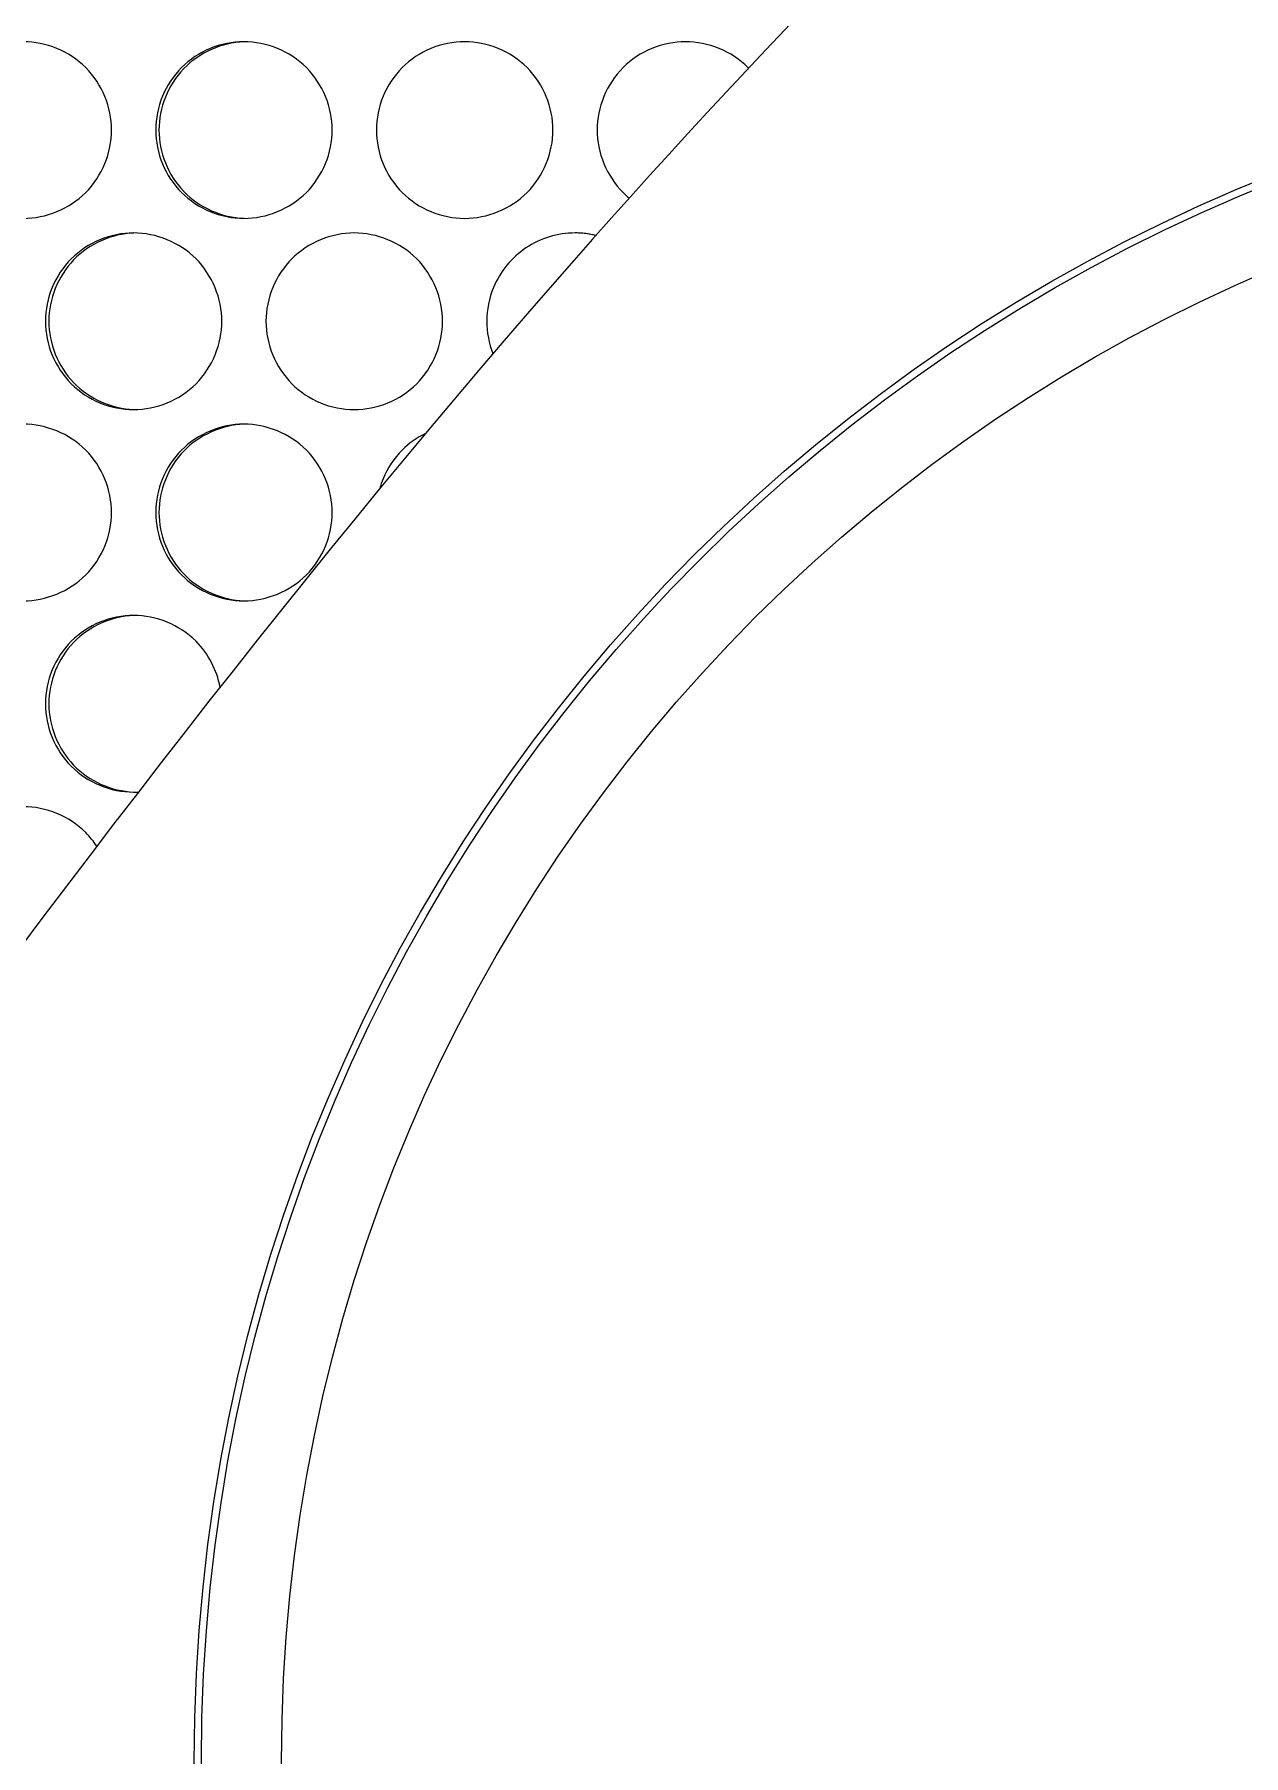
# Model space of a CAD drawing. Header units: millimetres. Extents: x 1177 to 4147, y 93 to 2194.
# Drawn here: x 1749.1 to 1790.2, y 1687.1 to 1745.6 of the extents above; entities that cross this region are included whole.
import ezdxf

# ---------------------------------------------------------------- set-up
doc = ezdxf.new("R2010")
doc.units = ezdxf.units.MM
doc.header["$LTSCALE"] = 0.1
doc.layers.get('0').update_dxf_attribs({"lineweight": 13})
doc.layers.add('标注', color=251, linetype='Continuous', lineweight=9)

msp = doc.modelspace()

# ---------------------------------------------------------------- linework, layer by layer
for radius in [57.964, 57.718, 55]:
    msp.add_circle((1812.49, 1686.895), radius)
for radius, start, end in [(196.75, 204.56225, 43.01001), (177.334, 204.90538, 48.55999), (177.047, 204.9052, 48.6494), (168.077, 204.78787, 51.55568), (165.455, 204.70676, 52.44821), (156.5, 204.24844, 55.64881), (156.25, 204.23139, 55.74165), (155.11, 204.1505, 56.16753), (155, 204.14243, 56.20879)]:
    msp.add_arc((1812.49, 1686.895), radius, start, end)
at = {"layer": '标注'}
msp.add_arc((1767.454, 1735.899), 2.919, 80.3885, 89.94799, dxfattribs=at)
msp.add_spline([(2027.49, 1819.182), (1864.296, 1806.369), (1766.772, 1737.15), (1658.757, 1615.796), (1597.49, 1595.163)], degree=3, dxfattribs=at)
for points, knots in [([(1751.721, 1742.313), (1751.721, 1743.078), (1751.083, 1744.672), (1749.491, 1745.313), (1748.726, 1745.313)], [0, 0, 0, 0, 0.500325, 1, 1, 1, 1]), ([(1756.218, 1745.311), (1755.471, 1745.284), (1753.937, 1744.62), (1753.33, 1743.062), (1753.33, 1742.313)], [0, 0, 0, 0, 0.499443, 1, 1, 1, 1]), ([(1755.069, 1745.081), (1754.71, 1744.932), (1754.038, 1744.492), (1753.599, 1743.82), (1753.45, 1743.46)], [0, 0, 0, 0, 0.500004, 1, 1, 1, 1]), ([(1759.212, 1742.313), (1759.212, 1743.078), (1758.573, 1744.672), (1756.979, 1745.313), (1756.215, 1745.313)], [0, 0, 0, 0, 0.500202, 1, 1, 1, 1]), ([(1762.562, 1745.081), (1762.202, 1744.932), (1761.53, 1744.492), (1761.09, 1743.82), (1760.941, 1743.46)], [0, 0, 0, 0, 0.500065, 1, 1, 1, 1]), ([(1766.707, 1742.313), (1766.707, 1743.078), (1766.067, 1744.673), (1764.473, 1745.313), (1763.708, 1745.313)], [0, 0, 0, 0, 0.500094, 1, 1, 1, 1]), ([(1771.206, 1745.313), (1770.44, 1745.313), (1768.846, 1744.673), (1768.206, 1743.078), (1768.206, 1742.313)], [0, 0, 0, 0, 0.499981, 1, 1, 1, 1]), ([(1773.347, 1744.414), (1773.341, 1744.421), (1772.778, 1744.989), (1771.971, 1745.313), (1771.206, 1745.313)], [0.4938959, 0.4938959, 0.4938959, 0.4938959, 0.5000014, 1, 1, 1, 1]), ([(1748.726, 1739.313), (1749.491, 1739.313), (1751.083, 1739.954), (1751.721, 1741.548), (1751.721, 1742.313)], [0, 0, 0, 0, 0.499675, 1, 1, 1, 1]), ([(1753.33, 1742.313), (1753.33, 1741.564), (1753.937, 1740.006), (1755.471, 1739.342), (1756.218, 1739.315)], [0, 0, 0, 0, 0.500557, 1, 1, 1, 1]), ([(1756.215, 1739.313), (1756.979, 1739.313), (1758.573, 1739.954), (1759.212, 1741.548), (1759.212, 1742.313)], [0, 0, 0, 0, 0.499798, 1, 1, 1, 1]), ([(1763.708, 1739.313), (1764.473, 1739.313), (1766.067, 1739.953), (1766.707, 1741.548), (1766.707, 1742.313)], [0, 0, 0, 0, 0.499906, 1, 1, 1, 1]), ([(1768.206, 1742.313), (1768.206, 1741.548), (1768.565, 1740.654), (1769.223, 1740.06), (1769.297, 1740)], [0, 0, 0, 0, 0.5000186, 0.5604802, 0.5604802, 0.5604802, 0.5604802]), ([(1753.45, 1741.166), (1753.599, 1740.806), (1754.038, 1740.134), (1754.71, 1739.694), (1755.069, 1739.545)], [0, 0, 0, 0, 0.499996, 1, 1, 1, 1]), ([(1760.941, 1741.166), (1761.09, 1740.806), (1761.53, 1740.134), (1762.202, 1739.694), (1762.562, 1739.545)], [0, 0, 0, 0, 0.499935, 1, 1, 1, 1]), ([(1752.474, 1738.816), (1751.728, 1738.787), (1750.198, 1738.121), (1749.593, 1736.566), (1749.593, 1735.818)], [0, 0, 0, 0, 0.499382, 1, 1, 1, 1]), ([(1752.474, 1738.816), (1751.728, 1738.787), (1750.198, 1738.121), (1749.593, 1736.566), (1749.593, 1735.818)], [0, 0, 0, 0, 0.499382, 1, 1, 1, 1]), ([(1751.325, 1738.586), (1750.965, 1738.437), (1750.294, 1737.997), (1749.855, 1737.325), (1749.706, 1736.965)], [0, 0, 0, 0, 0.49997, 1, 1, 1, 1]), ([(1751.325, 1738.586), (1750.965, 1738.437), (1750.294, 1737.997), (1749.855, 1737.325), (1749.706, 1736.965)], [0, 0, 0, 0, 0.49997, 1, 1, 1, 1]), ([(1755.466, 1735.818), (1755.466, 1736.583), (1754.827, 1738.177), (1753.234, 1738.818), (1752.47, 1738.818)], [0, 0, 0, 0, 0.500261, 1, 1, 1, 1]), ([(1755.466, 1735.818), (1755.466, 1736.583), (1754.827, 1738.177), (1753.234, 1738.818), (1752.47, 1738.818)], [0, 0, 0, 0, 0.500261, 1, 1, 1, 1]), ([(1758.815, 1738.586), (1758.455, 1738.437), (1757.783, 1737.997), (1757.344, 1737.325), (1757.195, 1736.965)], [0, 0, 0, 0, 0.500035, 1, 1, 1, 1]), ([(1758.815, 1738.586), (1758.455, 1738.437), (1757.783, 1737.997), (1757.344, 1737.325), (1757.195, 1736.965)], [0, 0, 0, 0, 0.500035, 1, 1, 1, 1]), ([(1762.959, 1735.818), (1762.959, 1736.583), (1762.319, 1738.177), (1760.726, 1738.818), (1759.961, 1738.818)], [0, 0, 0, 0, 0.500146, 1, 1, 1, 1]), ([(1762.959, 1735.818), (1762.959, 1736.583), (1762.319, 1738.177), (1760.726, 1738.818), (1759.961, 1738.818)], [0, 0, 0, 0, 0.500146, 1, 1, 1, 1]), ([(1767.456, 1738.818), (1766.876, 1738.818), (1765.979, 1738.54), (1765.105, 1737.75), (1764.801, 1737.236), (1764.689, 1736.965)], [0, 0, 0, 0, 0.497641, 0.748601, 1, 1, 1, 1]), ([(1767.456, 1738.818), (1766.876, 1738.818), (1765.979, 1738.54), (1765.105, 1737.75), (1764.801, 1737.236), (1764.689, 1736.965)], [0, 0, 0, 0, 0.497641, 0.748601, 1, 1, 1, 1]), ([(1749.593, 1735.818), (1749.593, 1735.07), (1750.198, 1733.515), (1751.728, 1732.849), (1752.474, 1732.82)], [0, 0, 0, 0, 0.500618, 1, 1, 1, 1]), ([(1749.593, 1735.818), (1749.593, 1735.07), (1750.198, 1733.515), (1751.728, 1732.849), (1752.474, 1732.82)], [0, 0, 0, 0, 0.500618, 1, 1, 1, 1]), ([(1752.47, 1732.818), (1753.234, 1732.818), (1754.827, 1733.459), (1755.466, 1735.053), (1755.466, 1735.818)], [0, 0, 0, 0, 0.499739, 1, 1, 1, 1]), ([(1752.47, 1732.818), (1753.234, 1732.818), (1754.827, 1733.459), (1755.466, 1735.053), (1755.466, 1735.818)], [0, 0, 0, 0, 0.499739, 1, 1, 1, 1]), ([(1759.961, 1732.818), (1760.726, 1732.818), (1762.319, 1733.459), (1762.959, 1735.053), (1762.959, 1735.818)], [0, 0, 0, 0, 0.499854, 1, 1, 1, 1]), ([(1759.961, 1732.818), (1760.726, 1732.818), (1762.319, 1733.459), (1762.959, 1735.053), (1762.959, 1735.818)], [0, 0, 0, 0, 0.499854, 1, 1, 1, 1]), ([(1749.706, 1734.671), (1749.855, 1734.311), (1750.294, 1733.639), (1750.965, 1733.199), (1751.325, 1733.05)], [0, 0, 0, 0, 0.50003, 1, 1, 1, 1]), ([(1749.706, 1734.671), (1749.855, 1734.311), (1750.294, 1733.639), (1750.965, 1733.199), (1751.325, 1733.05)], [0, 0, 0, 0, 0.50003, 1, 1, 1, 1]), ([(1757.195, 1734.671), (1757.344, 1734.311), (1757.783, 1733.639), (1758.455, 1733.199), (1758.815, 1733.05)], [0, 0, 0, 0, 0.499965, 1, 1, 1, 1]), ([(1757.195, 1734.671), (1757.344, 1734.311), (1757.783, 1733.639), (1758.455, 1733.199), (1758.815, 1733.05)], [0, 0, 0, 0, 0.499965, 1, 1, 1, 1]), ([(1751.721, 1729.323), (1751.721, 1730.088), (1751.083, 1731.681), (1749.491, 1732.323), (1748.726, 1732.323)], [0, 0, 0, 0, 0.500325, 1, 1, 1, 1]), ([(1756.218, 1732.321), (1755.471, 1732.294), (1753.937, 1731.63), (1753.33, 1730.072), (1753.33, 1729.323)], [0, 0, 0, 0, 0.499443, 1, 1, 1, 1]), ([(1755.069, 1732.091), (1754.71, 1731.942), (1754.038, 1731.502), (1753.599, 1730.83), (1753.45, 1730.47)], [0, 0, 0, 0, 0.500004, 1, 1, 1, 1]), ([(1759.212, 1729.323), (1759.212, 1730.088), (1758.573, 1731.682), (1756.979, 1732.323), (1756.215, 1732.323)], [0, 0, 0, 0, 0.500202, 1, 1, 1, 1]), ([(1762.38, 1732.008), (1762.089, 1731.865), (1761.492, 1731.445), (1761.09, 1730.83), (1760.941, 1730.47)], [0.0855239, 0.0855239, 0.0855239, 0.0855239, 0.500065, 1, 1, 1, 1]), ([(1748.726, 1726.323), (1749.491, 1726.323), (1751.083, 1726.964), (1751.721, 1728.557), (1751.721, 1729.323)], [0, 0, 0, 0, 0.499675, 1, 1, 1, 1]), ([(1753.33, 1729.323), (1753.33, 1728.573), (1753.937, 1727.016), (1755.471, 1726.351), (1756.218, 1726.325)], [0, 0, 0, 0, 0.500557, 1, 1, 1, 1]), ([(1756.215, 1726.323), (1756.979, 1726.323), (1758.573, 1726.964), (1759.212, 1728.557), (1759.212, 1729.323)], [0, 0, 0, 0, 0.499798, 1, 1, 1, 1]), ([(1753.45, 1728.175), (1753.599, 1727.815), (1754.038, 1727.143), (1754.71, 1726.704), (1755.069, 1726.554)], [0, 0, 0, 0, 0.499996, 1, 1, 1, 1]), ([(1752.474, 1725.825), (1751.728, 1725.797), (1750.198, 1725.131), (1749.593, 1723.576), (1749.593, 1722.827)], [0, 0, 0, 0, 0.499382, 1, 1, 1, 1]), ([(1752.474, 1725.825), (1751.728, 1725.797), (1750.198, 1725.131), (1749.593, 1723.576), (1749.593, 1722.827)], [0, 0, 0, 0, 0.499382, 1, 1, 1, 1]), ([(1755.408, 1723.396), (1755.293, 1723.972), (1754.631, 1725.266), (1753.234, 1725.827), (1752.47, 1725.827)], [0.1235538, 0.1235538, 0.1235538, 0.1235538, 0.5002613, 1, 1, 1, 1]), ([(1755.408, 1723.396), (1755.293, 1723.972), (1754.631, 1725.266), (1753.234, 1725.827), (1752.47, 1725.827)], [0.1235538, 0.1235538, 0.1235538, 0.1235538, 0.5002613, 1, 1, 1, 1]), ([(1751.325, 1725.596), (1750.965, 1725.446), (1750.294, 1725.007), (1749.855, 1724.335), (1749.706, 1723.975)], [0, 0, 0, 0, 0.49997, 1, 1, 1, 1]), ([(1751.325, 1725.596), (1750.965, 1725.446), (1750.294, 1725.007), (1749.855, 1724.335), (1749.706, 1723.975)], [0, 0, 0, 0, 0.49997, 1, 1, 1, 1]), ([(1749.593, 1722.827), (1749.593, 1722.079), (1750.198, 1720.524), (1751.728, 1719.858), (1752.474, 1719.83)], [0, 0, 0, 0, 0.500618, 1, 1, 1, 1]), ([(1749.593, 1722.827), (1749.593, 1722.079), (1750.198, 1720.524), (1751.728, 1719.858), (1752.474, 1719.83)], [0, 0, 0, 0, 0.500618, 1, 1, 1, 1]), ([(1749.706, 1721.68), (1749.855, 1721.32), (1750.294, 1720.648), (1750.965, 1720.209), (1751.325, 1720.059)], [0, 0, 0, 0, 0.50003, 1, 1, 1, 1]), ([(1749.706, 1721.68), (1749.855, 1721.32), (1750.294, 1720.648), (1750.965, 1720.209), (1751.325, 1720.059)], [0, 0, 0, 0, 0.50003, 1, 1, 1, 1]), ([(1751.221, 1717.986), (1751.112, 1718.154), (1750.489, 1718.93), (1749.491, 1719.332), (1748.726, 1719.332)], [0.3733221, 0.3733221, 0.3733221, 0.3733221, 0.5003251, 1, 1, 1, 1])]:
    msp.add_open_spline(points, degree=3, knots=knots, dxfattribs=at)
for points in [[(1756.215, 1745.313), (1755.825, 1745.313), (1755.429, 1745.231), (1755.069, 1745.081)], [(1763.708, 1745.313), (1763.318, 1745.313), (1762.922, 1745.231), (1762.562, 1745.081)], [(1753.45, 1743.46), (1753.301, 1743.1), (1753.219, 1742.703), (1753.219, 1742.313)], [(1760.941, 1743.46), (1760.792, 1743.1), (1760.71, 1742.703), (1760.71, 1742.313)], [(1753.219, 1742.313), (1753.219, 1741.923), (1753.301, 1741.526), (1753.45, 1741.166)], [(1760.71, 1742.313), (1760.71, 1741.923), (1760.792, 1741.526), (1760.941, 1741.166)], [(1755.069, 1739.545), (1755.429, 1739.396), (1755.825, 1739.313), (1756.215, 1739.313)], [(1762.562, 1739.545), (1762.922, 1739.396), (1763.318, 1739.313), (1763.708, 1739.313)], [(1752.47, 1738.818), (1752.081, 1738.818), (1751.685, 1738.735), (1751.325, 1738.586)], [(1752.47, 1738.818), (1752.081, 1738.818), (1751.685, 1738.735), (1751.325, 1738.586)], [(1759.961, 1738.818), (1759.571, 1738.818), (1759.175, 1738.735), (1758.815, 1738.586)], [(1759.961, 1738.818), (1759.571, 1738.818), (1759.175, 1738.735), (1758.815, 1738.586)], [(1768.163, 1738.729), (1767.93, 1738.788), (1767.692, 1738.818), (1767.456, 1738.818)], [(1768.164, 1738.731), (1768.09, 1738.749), (1768.016, 1738.764), (1767.941, 1738.777)], [(1749.706, 1736.965), (1749.557, 1736.605), (1749.475, 1736.208), (1749.475, 1735.818)], [(1749.706, 1736.965), (1749.557, 1736.605), (1749.475, 1736.208), (1749.475, 1735.818)], [(1757.195, 1736.965), (1757.046, 1736.605), (1756.964, 1736.208), (1756.964, 1735.818)], [(1757.195, 1736.965), (1757.046, 1736.605), (1756.964, 1736.208), (1756.964, 1735.818)], [(1764.689, 1736.965), (1764.54, 1736.605), (1764.458, 1736.208), (1764.458, 1735.818)], [(1764.689, 1736.965), (1764.54, 1736.605), (1764.458, 1736.208), (1764.458, 1735.818)], [(1749.475, 1735.818), (1749.475, 1735.428), (1749.557, 1735.031), (1749.706, 1734.671)], [(1749.475, 1735.818), (1749.475, 1735.428), (1749.557, 1735.031), (1749.706, 1734.671)], [(1756.964, 1735.818), (1756.964, 1735.428), (1757.046, 1735.031), (1757.195, 1734.671)], [(1756.964, 1735.818), (1756.964, 1735.428), (1757.046, 1735.031), (1757.195, 1734.671)], [(1764.458, 1735.818), (1764.458, 1735.445), (1764.533, 1735.066), (1764.67, 1734.718)], [(1764.458, 1735.818), (1764.458, 1735.445), (1764.533, 1735.066), (1764.67, 1734.718)], [(1751.325, 1733.05), (1751.685, 1732.9), (1752.081, 1732.818), (1752.47, 1732.818)], [(1751.325, 1733.05), (1751.685, 1732.9), (1752.081, 1732.818), (1752.47, 1732.818)], [(1758.815, 1733.05), (1759.175, 1732.9), (1759.571, 1732.818), (1759.961, 1732.818)], [(1758.815, 1733.05), (1759.175, 1732.9), (1759.571, 1732.818), (1759.961, 1732.818)], [(1756.215, 1732.323), (1755.825, 1732.323), (1755.429, 1732.24), (1755.069, 1732.091)], [(1753.45, 1730.47), (1753.301, 1730.109), (1753.219, 1729.713), (1753.219, 1729.323)], [(1760.941, 1730.47), (1760.896, 1730.361), (1760.857, 1730.248), (1760.825, 1730.134)], [(1753.219, 1729.323), (1753.219, 1728.933), (1753.301, 1728.536), (1753.45, 1728.175)], [(1755.069, 1726.554), (1755.429, 1726.405), (1755.825, 1726.323), (1756.215, 1726.323)], [(1752.47, 1725.827), (1752.081, 1725.827), (1751.685, 1725.745), (1751.325, 1725.596)], [(1752.47, 1725.827), (1752.081, 1725.827), (1751.685, 1725.745), (1751.325, 1725.596)], [(1749.706, 1723.975), (1749.557, 1723.614), (1749.475, 1723.218), (1749.475, 1722.827)], [(1749.706, 1723.975), (1749.557, 1723.614), (1749.475, 1723.218), (1749.475, 1722.827)], [(1749.475, 1722.827), (1749.475, 1722.437), (1749.557, 1722.041), (1749.706, 1721.68)], [(1749.475, 1722.827), (1749.475, 1722.437), (1749.557, 1722.041), (1749.706, 1721.68)], [(1751.325, 1720.059), (1751.685, 1719.91), (1752.081, 1719.827), (1752.47, 1719.827)], [(1751.325, 1720.059), (1751.685, 1719.91), (1752.081, 1719.827), (1752.47, 1719.827)], [(1752.47, 1719.827), (1752.525, 1719.827), (1752.581, 1719.829), (1752.636, 1719.832)], [(1752.47, 1719.827), (1752.525, 1719.827), (1752.581, 1719.829), (1752.636, 1719.832)]]:
    msp.add_open_spline(points, degree=3, dxfattribs=at)

doc.saveas('drawing.dxf')
